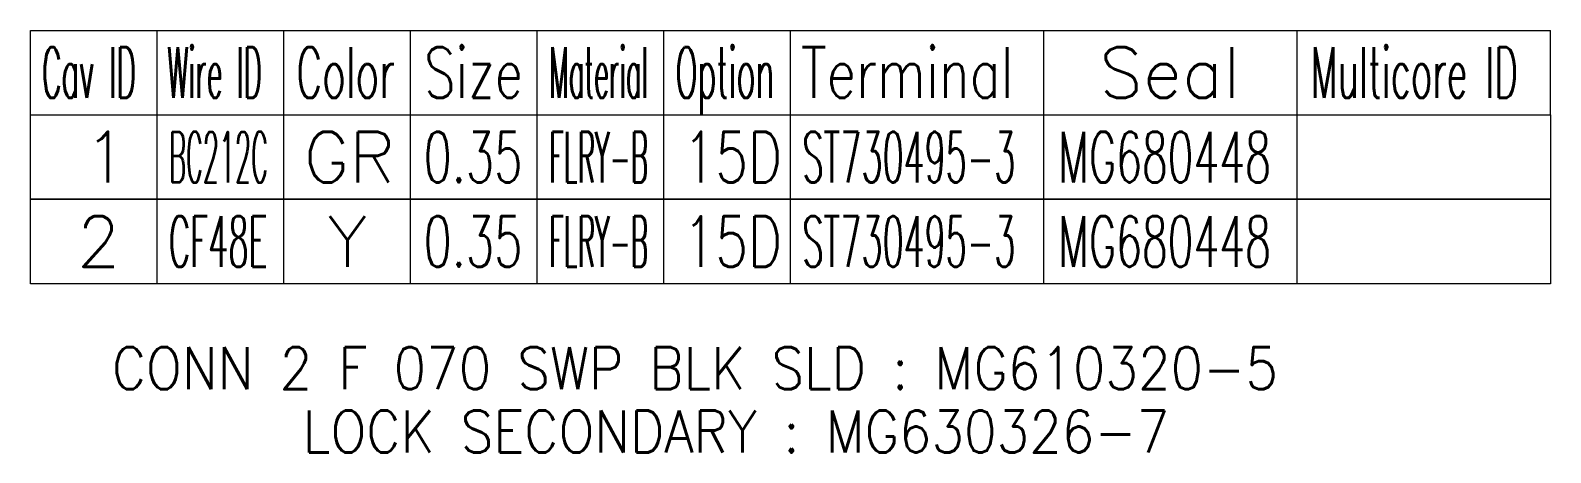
# Model space of a CAD drawing. Header units: inches. Extents: x 47316 to 59086, y 3141 to 11743.
# Drawn here: x 57977.1 to 58067.1, y 7349.7 to 7374.7 of the extents above; entities that cross this region are included whole.
import ezdxf

# ---------------------------------------------------------------- set-up
doc = ezdxf.new("R2010")
doc.units = ezdxf.units.IN
doc.header["$MEASUREMENT"] = 0
doc.styles.get("Standard").update_dxf_attribs({"font": ''})
doc.styles.get('Standard').set_extended_font_data('SimSun')

msp = doc.modelspace()

# ---------------------------------------------------------------- linework, layer by layer
at = {"color": 0, "linetype": 'Continuous', "lineweight": 15}
for p, q in [((57977.059, 7374.7), (58067.059, 7374.7)), ((57977.059, 7369.7), (57977.059, 7374.7)), ((57977.059, 7369.7), (58067.059, 7369.7))]:
    msp.add_line(p, q, dxfattribs=at)
at = {"color": 7, "linetype": 'Continuous', "lineweight": 15}
for p, q in [((57984.559, 7369.7), (57984.559, 7374.7)), ((57992.059, 7369.7), (57992.059, 7374.7)), ((57999.559, 7369.7), (57999.559, 7374.7)), ((58007.059, 7369.7), (58007.059, 7374.7)), ((58014.559, 7369.7), (58014.559, 7374.7)), ((58022.059, 7369.7), (58022.059, 7374.7)), ((58037.059, 7369.7), (58037.059, 7374.7)), ((58052.059, 7369.7), (58052.059, 7374.7)), ((58067.059, 7369.7), (58067.059, 7374.7))]:
    msp.add_line(p, q, dxfattribs=at)
at = {"color": 102, "linetype": 'Continuous', "lineweight": 15}
for p, q in [((57984.559, 7364.7), (57984.559, 7369.7)), ((57992.059, 7364.7), (57992.059, 7369.7)), ((57999.559, 7364.7), (57999.559, 7369.7)), ((58007.059, 7364.7), (58007.059, 7369.7)), ((58014.559, 7364.7), (58014.559, 7369.7)), ((58022.059, 7364.7), (58022.059, 7369.7)), ((58037.059, 7364.7), (58037.059, 7369.7)), ((58052.059, 7364.7), (58052.059, 7369.7)), ((57984.559, 7359.7), (57984.559, 7364.7)), ((57992.059, 7359.7), (57992.059, 7364.7)), ((57999.559, 7359.7), (57999.559, 7364.7)), ((58007.059, 7359.7), (58007.059, 7364.7)), ((58014.559, 7359.7), (58014.559, 7364.7)), ((58022.059, 7359.7), (58022.059, 7364.7)), ((58037.059, 7359.7), (58037.059, 7364.7)), ((58052.059, 7359.7), (58052.059, 7364.7))]:
    msp.add_line(p, q, dxfattribs=at)
at = {"color": 0, "linetype": 'Continuous', "lineweight": 15}
for points in [[(57977.059, 7364.7), (57977.059, 7369.7), (58067.059, 7369.7), (58067.059, 7364.7)], [(57977.059, 7359.7), (57977.059, 7364.7), (58067.059, 7364.7), (58067.059, 7359.7)]]:
    msp.add_lwpolyline(points, close=True, dxfattribs=at)

# ---------------------------------------------------------------- texts
at = {"color": 7, "linetype": 'Continuous', "lineweight": 15, "char_height": 3, "attachment_point": 1}
for s, insert, width in [('\\Fromans.shx;\\W0.4292452830;\\T1.0000000000;\\o\\lCav ID', (57977.743, 7373.7), 6.5), ('\\Fromans.shx;\\W0.4026548673;\\T1.0000000000;\\o\\lWire ID', (57985.174, 7373.7), 6.5), ('\\Fromans.shx;\\W0.5687500000;\\T1.0000000000;\\o\\lColor', (57992.803, 7373.7), 6.5), ('\\Fromans.shx;\\W0.7222222222;\\T1.0000000000;\\o\\lSize', (58000.369, 7373.7), 6.5), ('\\Fromans.shx;\\W0.3760330579;\\T1.0000000000;\\o\\lMaterial', (58007.774, 7373.7), 6.5), ('\\Fromans.shx;\\W0.4595959596;\\T1.0000000000;\\o\\lOption', (58015.256, 7373.7), 6.5), ('\\Fromans.shx;\\W0.7480916031;\\T1.0000000000;\\o\\lTerminal', (58022.666, 7373.7), 14), ('\\Fromans.shx;\\W1.0000000000;\\T1.0000000000;\\o\\lSeal', (58040.345, 7373.7), 9.28571), ('\\Fromans.shx;\\W0.5185185185;\\T1.0000000000;\\o\\lMulticore ID', (58052.856, 7373.7), 14), ('\\Fromans.shx;\\W1.0000000000;\\T1.0000000000;\\o\\l1', (57980.238, 7368.7), 2.85714), ('\\Fromans.shx;\\W1.0000000000;\\T1.0000000000;\\o\\l2', (57979.809, 7363.7), 2.85714)]:
    msp.add_mtext(s, dxfattribs=dict(at, insert=insert, width=width))
at = {"color": 21, "linetype": 'Continuous', "lineweight": 15, "char_height": 3, "attachment_point": 1}
for s, insert, width in [('\\Fromans.shx;\\W0.3699186992;\\T1.0000000000;\\o\\lBC212C', (57985.271, 7368.7), 6.5), ('\\Fromans.shx;\\W0.6500000000;\\T1.0000000000;\\o\\l0.35', (58000.338, 7368.7), 6.5), ('\\Fromans.shx;\\W0.7459016393;\\T1.0000000000;\\o\\l15D', (58015.699, 7368.7), 6.5), ('\\Fromans.shx;\\W0.5939393939;\\T1.0000000000;\\o\\lMG680448', (58037.899, 7368.7), 14), ('\\Fromans.shx;\\W0.4642857143;\\T1.0000000000;\\o\\lCF48E', (57985.258, 7363.7), 6.5), ('\\Fromans.shx;\\W0.6500000000;\\T1.0000000000;\\o\\l0.35', (58000.338, 7363.7), 6.5), ('\\Fromans.shx;\\W0.7459016393;\\T1.0000000000;\\o\\l15D', (58015.699, 7363.7), 6.5), ('\\Fromans.shx;\\W0.5939393939;\\T1.0000000000;\\o\\lMG680448', (58037.899, 7363.7), 14)]:
    msp.add_mtext(s, dxfattribs=dict(at, insert=insert, width=width))
at = {"color": 140, "linetype": 'Continuous', "lineweight": 15, "char_height": 3, "attachment_point": 1}
for s, insert, width in [('\\Fromans.shx;\\W1.0000000000;\\T1.0000000000;\\o\\lGR', (57993.238, 7368.7), 6), ('\\Fromans.shx;\\W0.3760330579;\\T1.0000000000;\\o\\lFLRY-B', (58007.774, 7368.7), 6.5), ('\\Fromans.shx;\\W0.4851485149;\\T1.0000000000;\\o\\lST730495-3', (58022.767, 7368.7), 14), ('\\Fromans.shx;\\W1.0000000000;\\T1.0000000000;\\o\\lY', (57994.667, 7363.7), 2.57143), ('\\Fromans.shx;\\W0.3760330579;\\T1.0000000000;\\o\\lFLRY-B', (58007.774, 7363.7), 6.5), ('\\Fromans.shx;\\W0.4851485149;\\T1.0000000000;\\o\\lST730495-3', (58022.767, 7363.7), 14)]:
    msp.add_mtext(s, dxfattribs=dict(at, insert=insert, width=width))
at = {"color": 42, "linetype": 'Continuous', "lineweight": 15, "char_height": 2.5, "attachment_point": 1}
for s, insert, width in [('\\Fromans.shx;\\W0.9000000000;\\T1.0000000000;\\o\\lCONN 2 F 070 SWP BLK SLD : MG610320-5', (57981.881, 7355.95), 81), ('\\Fromans.shx;\\W0.9000000000;\\T1.0000000000;\\o\\lLOCK SECONDARY : MG630326-7', (57993.184, 7352.2), 58.60714)]:
    msp.add_mtext(s, dxfattribs=dict(at, insert=insert, width=width))

doc.saveas('drawing.dxf')
